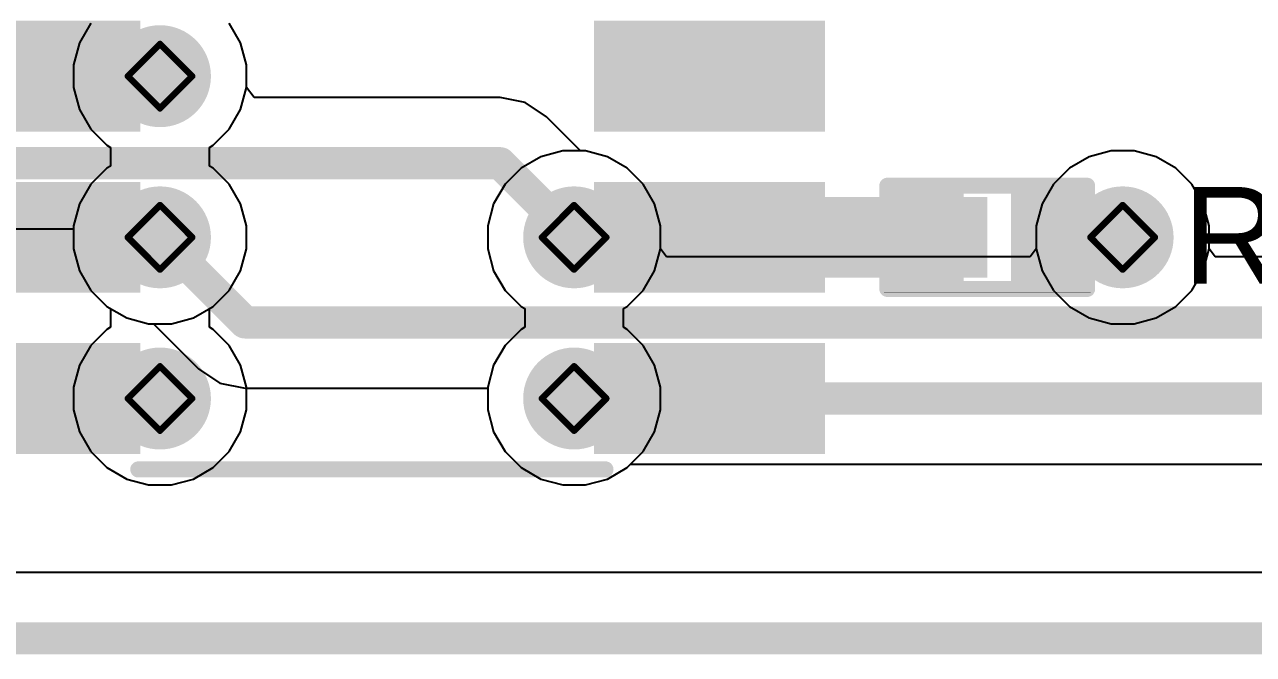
# Model space of a CAD drawing. Header units: inches. Extents: x -17.5 to 14.7, y -6.2 to 5.9.
# Drawn here: x 0.0664 to 0.4479, y 2.058 to 2.2534 of the extents above; entities that cross this region are included whole.
import ezdxf

# ---------------------------------------------------------------- set-up
doc = ezdxf.new("R2010")
doc.units = ezdxf.units.IN
doc.header["$MEASUREMENT"] = 0
for name, color, linetype in [('Bottom Layer', 5, 'Continuous'), ('Bottom Solder', 6, 'Continuous'), ('Drill Drawing', 1, 'Continuous'), ('Ground Layer', 76, 'Continuous'), ('Power Layer', 16, 'Continuous'), ('Top Layer', 1, 'Continuous'), ('Top Overlay', 2, 'Continuous'), ('Top Paste', 8, 'Continuous'), ('Top Solder', 216, 'Continuous'), ('Via Holes', 16, 'Continuous')]:
    doc.layers.add(name, color=color, linetype=linetype)
doc.styles.add('Arial', font='', dxfattribs={"height": 0.2})
doc.styles.get('Arial').set_extended_font_data('Arial')

# ---------------------------------------------------------------- blocks, each defined once
blk = doc.blocks.new('SOIC_14_69')
at = {"layer": 'Top Layer'}
for points in [[(-0.13819, 0.13681), (-0.13819, 0.16319), (-0.07441, 0.16319), (-0.07441, 0.13681)], [(0.07441, 0.13681), (0.07441, 0.16319), (0.13819, 0.16319), (0.13819, 0.13681)], [(-0.13819, 0.08681), (-0.13819, 0.11319), (-0.07441, 0.11319), (-0.07441, 0.08681)], [(0.07441, 0.08681), (0.07441, 0.11319), (0.13819, 0.11319), (0.13819, 0.08681)], [(-0.13819, 0.03681), (-0.13819, 0.06319), (-0.07441, 0.06319), (-0.07441, 0.03681)], [(0.07441, 0.03681), (0.07441, 0.06319), (0.13819, 0.06319), (0.13819, 0.03681)], [(-0.13819, -0.01319), (-0.13819, 0.01319), (-0.07441, 0.01319), (-0.07441, -0.01319)], [(0.07441, -0.01319), (0.07441, 0.01319), (0.13819, 0.01319), (0.13819, -0.01319)], [(-0.13819, -0.06319), (-0.13819, -0.03681), (-0.07441, -0.03681), (-0.07441, -0.06319)], [(0.07441, -0.06319), (0.07441, -0.03681), (0.13819, -0.03681), (0.13819, -0.06319)], [(-0.13819, -0.11319), (-0.13819, -0.08681), (-0.07441, -0.08681), (-0.07441, -0.11319)], [(0.07441, -0.11319), (0.07441, -0.08681), (0.13819, -0.08681), (0.13819, -0.11319)], [(-0.13819, -0.16319), (-0.13819, -0.13681), (-0.07441, -0.13681), (-0.07441, -0.16319)], [(0.07441, -0.16319), (0.07441, -0.13681), (0.13819, -0.13681), (0.13819, -0.16319)]]:
    blk.add_hatch(color=1, dxfattribs=at).paths.add_polyline_path(points)
at = {"layer": 'Top Overlay'}
blk.add_hatch(color=2, dxfattribs=at).paths.add_polyline_path([(-0.07037, 0.134), (-0.05637, 0.134), (-0.05637, 0.166), (-0.07037, 0.166)])
at = {"layer": 'Top Paste'}
for points in [[(-0.13819, 0.13681), (-0.13819, 0.16319), (-0.07441, 0.16319), (-0.07441, 0.13681)], [(0.07441, 0.13681), (0.07441, 0.16319), (0.13819, 0.16319), (0.13819, 0.13681)], [(-0.13819, 0.08681), (-0.13819, 0.11319), (-0.07441, 0.11319), (-0.07441, 0.08681)], [(0.07441, 0.08681), (0.07441, 0.11319), (0.13819, 0.11319), (0.13819, 0.08681)], [(-0.13819, 0.03681), (-0.13819, 0.06319), (-0.07441, 0.06319), (-0.07441, 0.03681)], [(0.07441, 0.03681), (0.07441, 0.06319), (0.13819, 0.06319), (0.13819, 0.03681)], [(-0.13819, -0.01319), (-0.13819, 0.01319), (-0.07441, 0.01319), (-0.07441, -0.01319)], [(0.07441, -0.01319), (0.07441, 0.01319), (0.13819, 0.01319), (0.13819, -0.01319)], [(-0.13819, -0.06319), (-0.13819, -0.03681), (-0.07441, -0.03681), (-0.07441, -0.06319)], [(0.07441, -0.06319), (0.07441, -0.03681), (0.13819, -0.03681), (0.13819, -0.06319)], [(-0.13819, -0.11319), (-0.13819, -0.08681), (-0.07441, -0.08681), (-0.07441, -0.11319)], [(0.07441, -0.11319), (0.07441, -0.08681), (0.13819, -0.08681), (0.13819, -0.11319)], [(-0.13819, -0.16319), (-0.13819, -0.13681), (-0.07441, -0.13681), (-0.07441, -0.16319)], [(0.07441, -0.16319), (0.07441, -0.13681), (0.13819, -0.13681), (0.13819, -0.16319)]]:
    blk.add_hatch(color=8, dxfattribs=at).paths.add_polyline_path(points)
at = {"layer": 'Top Solder'}
for points in [[(-0.14219, 0.13281), (-0.14219, 0.16719), (-0.07041, 0.16719), (-0.07041, 0.13281)], [(0.07041, 0.13281), (0.07041, 0.16719), (0.14219, 0.16719), (0.14219, 0.13281)], [(-0.14219, 0.08281), (-0.14219, 0.11719), (-0.07041, 0.11719), (-0.07041, 0.08281)], [(0.07041, 0.08281), (0.07041, 0.11719), (0.14219, 0.11719), (0.14219, 0.08281)], [(-0.14219, 0.03281), (-0.14219, 0.06719), (-0.07041, 0.06719), (-0.07041, 0.03281)], [(0.07041, 0.03281), (0.07041, 0.06719), (0.14219, 0.06719), (0.14219, 0.03281)], [(-0.14219, -0.01719), (-0.14219, 0.01719), (-0.07041, 0.01719), (-0.07041, -0.01719)], [(0.07041, -0.01719), (0.07041, 0.01719), (0.14219, 0.01719), (0.14219, -0.01719)], [(-0.14219, -0.06719), (-0.14219, -0.03281), (-0.07041, -0.03281), (-0.07041, -0.06719)], [(0.07041, -0.06719), (0.07041, -0.03281), (0.14219, -0.03281), (0.14219, -0.06719)], [(-0.14219, -0.11719), (-0.14219, -0.08281), (-0.07041, -0.08281), (-0.07041, -0.11719)], [(0.07041, -0.11719), (0.07041, -0.08281), (0.14219, -0.08281), (0.14219, -0.11719)], [(-0.14219, -0.16719), (-0.14219, -0.13281), (-0.07041, -0.13281), (-0.07041, -0.16719)], [(0.07041, -0.16719), (0.07041, -0.13281), (0.14219, -0.13281), (0.14219, -0.16719)]]:
    blk.add_hatch(color=216, dxfattribs=at).paths.add_polyline_path(points)
at = {"layer": 'Top Overlay'}
for points in [[(-0.071, 0.172, 0.005, 0.005, 0), (0.074, 0.172, 0.005, 0.005, 0)], [(-0.15137, 0.146, 0.005, 0.005, 0), (-0.15137, 0.156, 0.005, 0.005, 0)], [(-0.15137, 0.156, 0.005, 0.005, 0), (-0.14637, 0.151, 0.005, 0.005, 0)], [(-0.15137, 0.146, 0.005, 0.005, 0), (-0.14637, 0.151, 0.005, 0.005, 0)], [(-0.071, -0.172, 0.005, 0.005, 0), (0.074, -0.172, 0.005, 0.005, 0)]]:
    blk.add_lwpolyline(points, format="xyseb", dxfattribs=at)
for points in [[(-0.07225, 0.172, 0.0025, 0.0025, 1), (-0.06975, 0.172, 0.0025, 0.0025, 1)], [(0.07275, 0.172, 0.0025, 0.0025, 1), (0.07525, 0.172, 0.0025, 0.0025, 1)], [(-0.15262, 0.156, 0.0025, 0.0025, 1), (-0.15012, 0.156, 0.0025, 0.0025, 1)], [(-0.15262, 0.156, 0.0025, 0.0025, 1), (-0.15012, 0.156, 0.0025, 0.0025, 1)], [(-0.14762, 0.151, 0.0025, 0.0025, 1), (-0.14512, 0.151, 0.0025, 0.0025, 1)], [(-0.14762, 0.151, 0.0025, 0.0025, 1), (-0.14512, 0.151, 0.0025, 0.0025, 1)], [(-0.15262, 0.146, 0.0025, 0.0025, 1), (-0.15012, 0.146, 0.0025, 0.0025, 1)], [(-0.15262, 0.146, 0.0025, 0.0025, 1), (-0.15012, 0.146, 0.0025, 0.0025, 1)], [(-0.07225, -0.172, 0.0025, 0.0025, 1), (-0.06975, -0.172, 0.0025, 0.0025, 1)], [(0.07275, -0.172, 0.0025, 0.0025, 1), (0.07525, -0.172, 0.0025, 0.0025, 1)]]:
    blk.add_lwpolyline(points, format="xyseb", close=True, dxfattribs=at)
blk = doc.blocks.new('R___0402_91')
at = {"layer": 'Top Layer'}
for points in [[(-0.0275, -0.0125), (-0.0275, 0.0125), (-0.0095, 0.0125), (-0.0095, -0.0125)], [(0.0095, -0.0125), (0.0095, 0.0125), (0.0275, 0.0125), (0.0275, -0.0125)]]:
    blk.add_hatch(color=1, dxfattribs=at).paths.add_polyline_path(points)
at = {"layer": 'Top Paste'}
for points in [[(-0.0275, -0.0125), (-0.0275, 0.0125), (-0.0095, 0.0125), (-0.0095, -0.0125)], [(0.0095, -0.0125), (0.0095, 0.0125), (0.0275, 0.0125), (0.0275, -0.0125)]]:
    blk.add_hatch(color=8, dxfattribs=at).paths.add_polyline_path(points)
at = {"layer": 'Top Solder'}
for points in [[(-0.02967, -0.01467), (-0.02967, 0.01467), (-0.00733, 0.01467), (-0.00733, -0.01467)], [(0.00733, -0.01467), (0.00733, 0.01467), (0.02967, 0.01467), (0.02967, -0.01467)]]:
    blk.add_hatch(color=216, dxfattribs=at).paths.add_polyline_path(points)
at = {"layer": 'Top Overlay'}
for points in [[(-0.031, 0.016, 0.005, 0.005, 0), (0.031, 0.016, 0.005, 0.005, 0)], [(-0.031, -0.016, 0.005, 0.005, 0), (-0.031, 0.016, 0.005, 0.005, 0)], [(0.031, -0.016, 0.005, 0.005, 0), (0.031, 0.016, 0.005, 0.005, 0)], [(-0.031, -0.016, 0.005, 0.005, 0), (0.031, -0.016, 0.005, 0.005, 0)], [(-0.032, -0.017, 0.000127, 0.000127, 0), (0.032, -0.017, 0.000127, 0.000127, 0)]]:
    blk.add_lwpolyline(points, format="xyseb", dxfattribs=at)
for points in [[(-0.03225, 0.016, 0.0025, 0.0025, 1), (-0.02975, 0.016, 0.0025, 0.0025, 1)], [(-0.03225, 0.016, 0.0025, 0.0025, 1), (-0.02975, 0.016, 0.0025, 0.0025, 1)], [(0.02975, 0.016, 0.0025, 0.0025, 1), (0.03225, 0.016, 0.0025, 0.0025, 1)], [(0.02975, 0.016, 0.0025, 0.0025, 1), (0.03225, 0.016, 0.0025, 0.0025, 1)], [(-0.03225, -0.016, 0.0025, 0.0025, 1), (-0.02975, -0.016, 0.0025, 0.0025, 1)], [(-0.03225, -0.016, 0.0025, 0.0025, 1), (-0.02975, -0.016, 0.0025, 0.0025, 1)], [(0.02975, -0.016, 0.0025, 0.0025, 1), (0.03225, -0.016, 0.0025, 0.0025, 1)], [(0.02975, -0.016, 0.0025, 0.0025, 1), (0.03225, -0.016, 0.0025, 0.0025, 1)], [(-0.03203, -0.017, 0.0000635, 0.0000635, 1), (-0.03197, -0.017, 0.0000635, 0.0000635, 1)], [(0.03197, -0.017, 0.0000635, 0.0000635, 1), (0.03203, -0.017, 0.0000635, 0.0000635, 1)]]:
    blk.add_lwpolyline(points, format="xyseb", close=True, dxfattribs=at)

msp = doc.modelspace()

# ---------------------------------------------------------------- hatches: boundary and pattern name
at = {"layer": 'Bottom Layer'}
h = msp.add_hatch(color=5, dxfattribs=at)
edge = h.paths.add_edge_path()
edge.add_arc((0.10847, 2.23739), 0.01181, 0, 360)
h = msp.add_hatch(color=5, dxfattribs=at)
edge = h.paths.add_edge_path()
edge.add_arc((0.10847, 2.18739), 0.01181, 0, 360)
h = msp.add_hatch(color=5, dxfattribs=at)
edge = h.paths.add_edge_path()
edge.add_arc((0.237, 2.18739), 0.01181, 0, 360)
h = msp.add_hatch(color=5, dxfattribs=at)
edge = h.paths.add_edge_path()
edge.add_arc((0.40727, 2.18739), 0.01181, 0, 360)
h = msp.add_hatch(color=5, dxfattribs=at)
edge = h.paths.add_edge_path()
edge.add_arc((0.10847, 2.13739), 0.01181, 0, 360)
h = msp.add_hatch(color=5, dxfattribs=at)
edge = h.paths.add_edge_path()
edge.add_arc((0.237, 2.13739), 0.01181, 0, 360)
at = {"layer": 'Bottom Solder'}
h = msp.add_hatch(color=6, dxfattribs=at)
edge = h.paths.add_edge_path()
edge.add_arc((0.10847, 2.23739), 0.01581, 0, 360)
h = msp.add_hatch(color=6, dxfattribs=at)
edge = h.paths.add_edge_path()
edge.add_arc((0.10847, 2.18739), 0.01581, 0, 360)
h = msp.add_hatch(color=6, dxfattribs=at)
edge = h.paths.add_edge_path()
edge.add_arc((0.237, 2.18739), 0.01581, 0, 360)
h = msp.add_hatch(color=6, dxfattribs=at)
edge = h.paths.add_edge_path()
edge.add_arc((0.40727, 2.18739), 0.01581, 0, 360)
h = msp.add_hatch(color=6, dxfattribs=at)
edge = h.paths.add_edge_path()
edge.add_arc((0.10847, 2.13739), 0.01581, 0, 360)
h = msp.add_hatch(color=6, dxfattribs=at)
edge = h.paths.add_edge_path()
edge.add_arc((0.237, 2.13739), 0.01581, 0, 360)
at = {"layer": 'Ground Layer'}
h = msp.add_hatch(color=76, dxfattribs=at)
edge = h.paths.add_edge_path()
edge.add_arc((0.10847, 2.23739), 0.01181, 0, 360)
h = msp.add_hatch(color=76, dxfattribs=at)
edge = h.paths.add_edge_path()
edge.add_arc((0.10847, 2.18739), 0.01181, 0, 360)
h = msp.add_hatch(color=76, dxfattribs=at)
edge = h.paths.add_edge_path()
edge.add_arc((0.237, 2.18739), 0.01181, 0, 360)
h = msp.add_hatch(color=76, dxfattribs=at)
edge = h.paths.add_edge_path()
edge.add_arc((0.40727, 2.18739), 0.01181, 0, 360)
h = msp.add_hatch(color=76, dxfattribs=at)
edge = h.paths.add_edge_path()
edge.add_arc((0.10847, 2.13739), 0.01181, 0, 360)
h = msp.add_hatch(color=76, dxfattribs=at)
edge = h.paths.add_edge_path()
edge.add_arc((0.237, 2.13739), 0.01181, 0, 360)
at = {"layer": 'Power Layer'}
h = msp.add_hatch(color=16, dxfattribs=at)
edge = h.paths.add_edge_path()
edge.add_arc((0.10847, 2.23739), 0.01181, 0, 360)
h = msp.add_hatch(color=16, dxfattribs=at)
edge = h.paths.add_edge_path()
edge.add_arc((0.10847, 2.18739), 0.01181, 0, 360)
h = msp.add_hatch(color=16, dxfattribs=at)
edge = h.paths.add_edge_path()
edge.add_arc((0.237, 2.18739), 0.01181, 0, 360)
h = msp.add_hatch(color=16, dxfattribs=at)
edge = h.paths.add_edge_path()
edge.add_arc((0.40727, 2.18739), 0.01181, 0, 360)
h = msp.add_hatch(color=16, dxfattribs=at)
edge = h.paths.add_edge_path()
edge.add_arc((0.10847, 2.13739), 0.01181, 0, 360)
h = msp.add_hatch(color=16, dxfattribs=at)
edge = h.paths.add_edge_path()
edge.add_arc((0.237, 2.13739), 0.01181, 0, 360)
at = {"layer": 'Top Layer'}
for points in [[(0.06643, 2.24919), (0.06643, 2.22559), (0.10847, 2.22559), (0.10847, 2.24919)], [(0.06643, 2.19919), (0.06643, 2.17559), (0.10847, 2.17559), (0.10847, 2.19919)], [(0.27903, 2.17559), (0.27903, 2.1992), (0.237, 2.1992), (0.237, 2.17559)], [(0.27003, 2.17489), (0.36523, 2.17489), (0.36523, 2.19989), (0.27003, 2.19989)], [(0.27903, 2.19919), (0.27903, 2.17559), (0.32107, 2.17559), (0.32107, 2.19919)], [(0.38373, 2.19919), (0.38373, 2.17559), (0.40727, 2.17559), (0.40727, 2.19919)], [(0.06643, 2.14919), (0.06643, 2.12559), (0.10847, 2.12559), (0.10847, 2.14919)], [(0.27903, 2.12559), (0.27903, 2.1492), (0.237, 2.1492), (0.237, 2.12559)]]:
    msp.add_hatch(color=1, dxfattribs=at).paths.add_polyline_path(points)
h = msp.add_hatch(color=1, dxfattribs=at)
edge = h.paths.add_edge_path()
edge.add_arc((0.10847, 2.23739), 0.01181, 0, 360)
h = msp.add_hatch(color=1, dxfattribs=at)
edge = h.paths.add_edge_path()
edge.add_arc((0.10847, 2.18739), 0.01181, 0, 360)
h = msp.add_hatch(color=1, dxfattribs=at)
edge = h.paths.add_edge_path()
edge.add_arc((0.237, 2.18739), 0.01181, 0, 360)
h = msp.add_hatch(color=1, dxfattribs=at)
edge = h.paths.add_edge_path()
edge.add_arc((0.40727, 2.18739), 0.01181, 0, 360)
h = msp.add_hatch(color=1, dxfattribs=at)
edge = h.paths.add_edge_path()
edge.add_arc((0.10847, 2.13739), 0.01181, 0, 360)
h = msp.add_hatch(color=1, dxfattribs=at)
edge = h.paths.add_edge_path()
edge.add_arc((0.237, 2.13739), 0.01181, 0, 360)
at = {"layer": 'Top Solder'}
h = msp.add_hatch(color=216, dxfattribs=at)
edge = h.paths.add_edge_path()
edge.add_arc((0.10847, 2.23739), 0.01581, 0, 360)
h = msp.add_hatch(color=216, dxfattribs=at)
edge = h.paths.add_edge_path()
edge.add_arc((0.10847, 2.18739), 0.01581, 0, 360)
h = msp.add_hatch(color=216, dxfattribs=at)
edge = h.paths.add_edge_path()
edge.add_arc((0.237, 2.18739), 0.01581, 0, 360)
h = msp.add_hatch(color=216, dxfattribs=at)
edge = h.paths.add_edge_path()
edge.add_arc((0.40727, 2.18739), 0.01581, 0, 360)
h = msp.add_hatch(color=216, dxfattribs=at)
edge = h.paths.add_edge_path()
edge.add_arc((0.10847, 2.13739), 0.01581, 0, 360)
h = msp.add_hatch(color=216, dxfattribs=at)
edge = h.paths.add_edge_path()
edge.add_arc((0.237, 2.13739), 0.01581, 0, 360)
at = {"layer": 'Via Holes'}
h = msp.add_hatch(color=7, dxfattribs=at)
edge = h.paths.add_edge_path()
edge.add_arc((0.10847, 2.23739), 0.00591, 0, 360)
h = msp.add_hatch(color=7, dxfattribs=at)
edge = h.paths.add_edge_path()
edge.add_arc((0.10847, 2.18739), 0.00591, 0, 360)
h = msp.add_hatch(color=7, dxfattribs=at)
edge = h.paths.add_edge_path()
edge.add_arc((0.237, 2.18739), 0.00591, 0, 360)
h = msp.add_hatch(color=7, dxfattribs=at)
edge = h.paths.add_edge_path()
edge.add_arc((0.40727, 2.18739), 0.00591, 0, 360)
h = msp.add_hatch(color=7, dxfattribs=at)
edge = h.paths.add_edge_path()
edge.add_arc((0.10847, 2.13739), 0.00591, 0, 360)
h = msp.add_hatch(color=7, dxfattribs=at)
edge = h.paths.add_edge_path()
edge.add_arc((0.237, 2.13739), 0.00591, 0, 360)

# ---------------------------------------------------------------- linework, layer by layer
at = {"layer": 'Bottom Layer'}
for p, q in [((0.13345, 2.24774), (0.12992, 2.25386)), ((0.13528, 2.24092), (0.13345, 2.24774)), ((0.13528, 2.23386), (0.13528, 2.24092)), ((0.13765, 2.23077), (0.13528, 2.23386)), ((0.21402, 2.23077), (0.13765, 2.23077)), ((0.22182, 2.22922), (0.21402, 2.23077)), ((0.22844, 2.22479), (0.22182, 2.22922)), ((0.23903, 2.2142), (0.22844, 2.22479)), ((0.24053, 2.2142), (0.23903, 2.2142)), ((0.24735, 2.21238), (0.24053, 2.2142)), ((0.25346, 2.20885), (0.24735, 2.21238)), ((0.39692, 2.21238), (0.3908, 2.20885)), ((0.40374, 2.2142), (0.39692, 2.21238)), ((0.4108, 2.2142), (0.40374, 2.2142)), ((0.41762, 2.21238), (0.4108, 2.2142)), ((0.42373, 2.20885), (0.41762, 2.21238)), ((0.25845, 2.20386), (0.25346, 2.20885)), ((0.3908, 2.20885), (0.38581, 2.20386)), ((0.42872, 2.20386), (0.42373, 2.20885)), ((0.26198, 2.19774), (0.25845, 2.20386)), ((0.38581, 2.20386), (0.38228, 2.19774)), ((0.43225, 2.19774), (0.42872, 2.20386)), ((0.26381, 2.19092), (0.26198, 2.19774)), ((0.38228, 2.19774), (0.38046, 2.19092)), ((0.43408, 2.19092), (0.43225, 2.19774)), ((0.02448, 2.18998), (0.08166, 2.18998)), ((0.08166, 2.18998), (0.08166, 2.18386)), ((0.26381, 2.18386), (0.26381, 2.19092)), ((0.38046, 2.19092), (0.38046, 2.18386)), ((0.43408, 2.18386), (0.43408, 2.19092)), ((0.08166, 2.18386), (0.08348, 2.17704)), ((0.26571, 2.18139), (0.26381, 2.18386)), ((0.38046, 2.18386), (0.37856, 2.18139)), ((0.43597, 2.18139), (0.43408, 2.18386)), ((0.37856, 2.18139), (0.26571, 2.18139)), ((0.63728, 2.18139), (0.43597, 2.18139)), ((0.08348, 2.17704), (0.08701, 2.17093)), ((0.08701, 2.17093), (0.09201, 2.16594)), ((0.09201, 2.16594), (0.09812, 2.16241)), ((0.09812, 2.16241), (0.10494, 2.16058)), ((0.10494, 2.16058), (0.10644, 2.16058)), ((0.10644, 2.16058), (0.12044, 2.14658)), ((0.12044, 2.14658), (0.12706, 2.14216)), ((0.12706, 2.14216), (0.13486, 2.14061)), ((0.13486, 2.14061), (0.21019, 2.14061)), ((0.21019, 2.14061), (0.21019, 2.13386)), ((0.21019, 2.13386), (0.21202, 2.12704)), ((0.21202, 2.12704), (0.21555, 2.12093)), ((0.21555, 2.12093), (0.22054, 2.11594)), ((0.25346, 2.11594), (0.25452, 2.117)), ((0.25452, 2.117), (0.6504, 2.117)), ((0.22054, 2.11594), (0.22665, 2.11241)), ((0.24735, 2.11241), (0.25346, 2.11594)), ((0.22665, 2.11241), (0.23347, 2.11058)), ((0.23347, 2.11058), (0.24053, 2.11058)), ((0.24053, 2.11058), (0.24735, 2.11241)), ((0.88896, 2.08339), (0.04666, 2.08339))]:
    msp.add_line(p, q, dxfattribs=at)
for points in [[(0.04182, 2.23739, 0.01, 0.01, 0), (0.10847, 2.23739, 0.01, 0.01, 0)], [(0.02448, 2.21038, 0.01, 0.01, 0), (0.21402, 2.21038, 0.01, 0.01, 0)], [(0.21402, 2.21038, 0.01, 0.01, 0), (0.237, 2.18739, 0.01, 0.01, 0)], [(0.10847, 2.18739, 0.01, 0.01, 0), (0.13486, 2.161, 0.01, 0.01, 0)], [(0.13486, 2.161, 0.01, 0.01, 0), (0.64572, 2.161, 0.01, 0.01, 0)], [(0.237, 2.13739, 0.01, 0.01, 0), (0.6504, 2.13739, 0.01, 0.01, 0)], [(0.03822, 2.063, 0.01, 0.01, 0), (0.89741, 2.063, 0.01, 0.01, 0)]]:
    msp.add_lwpolyline(points, format="xyseb", dxfattribs=at)
for points in [[(0.10597, 2.23739, 0.005, 0.005, 1), (0.11097, 2.23739, 0.005, 0.005, 1)], [(0.21152, 2.21038, 0.005, 0.005, 1), (0.21652, 2.21038, 0.005, 0.005, 1)], [(0.21152, 2.21038, 0.005, 0.005, 1), (0.21652, 2.21038, 0.005, 0.005, 1)], [(0.10597, 2.18739, 0.005, 0.005, 1), (0.11097, 2.18739, 0.005, 0.005, 1)], [(0.2345, 2.18739, 0.005, 0.005, 1), (0.2395, 2.18739, 0.005, 0.005, 1)], [(0.13236, 2.161, 0.005, 0.005, 1), (0.13736, 2.161, 0.005, 0.005, 1)], [(0.13236, 2.161, 0.005, 0.005, 1), (0.13736, 2.161, 0.005, 0.005, 1)], [(0.2345, 2.13739, 0.005, 0.005, 1), (0.2395, 2.13739, 0.005, 0.005, 1)]]:
    msp.add_lwpolyline(points, format="xyseb", close=True, dxfattribs=at)
at = {"layer": 'Drill Drawing'}
for points in [[(0.09847, 2.23739, 0.002, 0.002, 0), (0.10847, 2.24739, 0.002, 0.002, 0)], [(0.10847, 2.24739, 0.002, 0.002, 0), (0.11847, 2.23739, 0.002, 0.002, 0)], [(0.09847, 2.23739, 0.002, 0.002, 0), (0.10847, 2.22739, 0.002, 0.002, 0)], [(0.10847, 2.22739, 0.002, 0.002, 0), (0.11847, 2.23739, 0.002, 0.002, 0)], [(0.09847, 2.18739, 0.002, 0.002, 0), (0.10847, 2.19739, 0.002, 0.002, 0)], [(0.10847, 2.19739, 0.002, 0.002, 0), (0.11847, 2.18739, 0.002, 0.002, 0)], [(0.227, 2.18739, 0.002, 0.002, 0), (0.237, 2.19739, 0.002, 0.002, 0)], [(0.237, 2.19739, 0.002, 0.002, 0), (0.247, 2.18739, 0.002, 0.002, 0)], [(0.39727, 2.18739, 0.002, 0.002, 0), (0.40727, 2.19739, 0.002, 0.002, 0)], [(0.40727, 2.19739, 0.002, 0.002, 0), (0.41727, 2.18739, 0.002, 0.002, 0)], [(0.09847, 2.18739, 0.002, 0.002, 0), (0.10847, 2.17739, 0.002, 0.002, 0)], [(0.10847, 2.17739, 0.002, 0.002, 0), (0.11847, 2.18739, 0.002, 0.002, 0)], [(0.227, 2.18739, 0.002, 0.002, 0), (0.237, 2.17739, 0.002, 0.002, 0)], [(0.237, 2.17739, 0.002, 0.002, 0), (0.247, 2.18739, 0.002, 0.002, 0)], [(0.39727, 2.18739, 0.002, 0.002, 0), (0.40727, 2.17739, 0.002, 0.002, 0)], [(0.40727, 2.17739, 0.002, 0.002, 0), (0.41727, 2.18739, 0.002, 0.002, 0)], [(0.09847, 2.13739, 0.002, 0.002, 0), (0.10847, 2.14739, 0.002, 0.002, 0)], [(0.10847, 2.14739, 0.002, 0.002, 0), (0.11847, 2.13739, 0.002, 0.002, 0)], [(0.227, 2.13739, 0.002, 0.002, 0), (0.237, 2.14739, 0.002, 0.002, 0)], [(0.237, 2.14739, 0.002, 0.002, 0), (0.247, 2.13739, 0.002, 0.002, 0)], [(0.09847, 2.13739, 0.002, 0.002, 0), (0.10847, 2.12739, 0.002, 0.002, 0)], [(0.10847, 2.12739, 0.002, 0.002, 0), (0.11847, 2.13739, 0.002, 0.002, 0)], [(0.227, 2.13739, 0.002, 0.002, 0), (0.237, 2.12739, 0.002, 0.002, 0)], [(0.237, 2.12739, 0.002, 0.002, 0), (0.247, 2.13739, 0.002, 0.002, 0)]]:
    msp.add_lwpolyline(points, format="xyseb", dxfattribs=at)
for points in [[(0.10797, 2.24739, 0.001, 0.001, 1), (0.10897, 2.24739, 0.001, 0.001, 1)], [(0.10797, 2.24739, 0.001, 0.001, 1), (0.10897, 2.24739, 0.001, 0.001, 1)], [(0.09797, 2.23739, 0.001, 0.001, 1), (0.09897, 2.23739, 0.001, 0.001, 1)], [(0.09797, 2.23739, 0.001, 0.001, 1), (0.09897, 2.23739, 0.001, 0.001, 1)], [(0.11797, 2.23739, 0.001, 0.001, 1), (0.11897, 2.23739, 0.001, 0.001, 1)], [(0.11797, 2.23739, 0.001, 0.001, 1), (0.11897, 2.23739, 0.001, 0.001, 1)], [(0.10797, 2.22739, 0.001, 0.001, 1), (0.10897, 2.22739, 0.001, 0.001, 1)], [(0.10797, 2.22739, 0.001, 0.001, 1), (0.10897, 2.22739, 0.001, 0.001, 1)], [(0.10797, 2.19739, 0.001, 0.001, 1), (0.10897, 2.19739, 0.001, 0.001, 1)], [(0.10797, 2.19739, 0.001, 0.001, 1), (0.10897, 2.19739, 0.001, 0.001, 1)], [(0.2365, 2.19739, 0.001, 0.001, 1), (0.2375, 2.19739, 0.001, 0.001, 1)], [(0.2365, 2.19739, 0.001, 0.001, 1), (0.2375, 2.19739, 0.001, 0.001, 1)], [(0.40677, 2.19739, 0.001, 0.001, 1), (0.40777, 2.19739, 0.001, 0.001, 1)], [(0.40677, 2.19739, 0.001, 0.001, 1), (0.40777, 2.19739, 0.001, 0.001, 1)], [(0.09797, 2.18739, 0.001, 0.001, 1), (0.09897, 2.18739, 0.001, 0.001, 1)], [(0.09797, 2.18739, 0.001, 0.001, 1), (0.09897, 2.18739, 0.001, 0.001, 1)], [(0.11797, 2.18739, 0.001, 0.001, 1), (0.11897, 2.18739, 0.001, 0.001, 1)], [(0.11797, 2.18739, 0.001, 0.001, 1), (0.11897, 2.18739, 0.001, 0.001, 1)], [(0.2265, 2.18739, 0.001, 0.001, 1), (0.2275, 2.18739, 0.001, 0.001, 1)], [(0.2265, 2.18739, 0.001, 0.001, 1), (0.2275, 2.18739, 0.001, 0.001, 1)], [(0.2465, 2.18739, 0.001, 0.001, 1), (0.2475, 2.18739, 0.001, 0.001, 1)], [(0.2465, 2.18739, 0.001, 0.001, 1), (0.2475, 2.18739, 0.001, 0.001, 1)], [(0.39677, 2.18739, 0.001, 0.001, 1), (0.39777, 2.18739, 0.001, 0.001, 1)], [(0.39677, 2.18739, 0.001, 0.001, 1), (0.39777, 2.18739, 0.001, 0.001, 1)], [(0.41677, 2.18739, 0.001, 0.001, 1), (0.41777, 2.18739, 0.001, 0.001, 1)], [(0.41677, 2.18739, 0.001, 0.001, 1), (0.41777, 2.18739, 0.001, 0.001, 1)], [(0.10797, 2.17739, 0.001, 0.001, 1), (0.10897, 2.17739, 0.001, 0.001, 1)], [(0.10797, 2.17739, 0.001, 0.001, 1), (0.10897, 2.17739, 0.001, 0.001, 1)], [(0.2365, 2.17739, 0.001, 0.001, 1), (0.2375, 2.17739, 0.001, 0.001, 1)], [(0.2365, 2.17739, 0.001, 0.001, 1), (0.2375, 2.17739, 0.001, 0.001, 1)], [(0.40677, 2.17739, 0.001, 0.001, 1), (0.40777, 2.17739, 0.001, 0.001, 1)], [(0.40677, 2.17739, 0.001, 0.001, 1), (0.40777, 2.17739, 0.001, 0.001, 1)], [(0.10797, 2.14739, 0.001, 0.001, 1), (0.10897, 2.14739, 0.001, 0.001, 1)], [(0.10797, 2.14739, 0.001, 0.001, 1), (0.10897, 2.14739, 0.001, 0.001, 1)], [(0.2365, 2.14739, 0.001, 0.001, 1), (0.2375, 2.14739, 0.001, 0.001, 1)], [(0.2365, 2.14739, 0.001, 0.001, 1), (0.2375, 2.14739, 0.001, 0.001, 1)], [(0.09797, 2.13739, 0.001, 0.001, 1), (0.09897, 2.13739, 0.001, 0.001, 1)], [(0.09797, 2.13739, 0.001, 0.001, 1), (0.09897, 2.13739, 0.001, 0.001, 1)], [(0.11797, 2.13739, 0.001, 0.001, 1), (0.11897, 2.13739, 0.001, 0.001, 1)], [(0.11797, 2.13739, 0.001, 0.001, 1), (0.11897, 2.13739, 0.001, 0.001, 1)], [(0.2265, 2.13739, 0.001, 0.001, 1), (0.2275, 2.13739, 0.001, 0.001, 1)], [(0.2265, 2.13739, 0.001, 0.001, 1), (0.2275, 2.13739, 0.001, 0.001, 1)], [(0.2465, 2.13739, 0.001, 0.001, 1), (0.2475, 2.13739, 0.001, 0.001, 1)], [(0.2465, 2.13739, 0.001, 0.001, 1), (0.2475, 2.13739, 0.001, 0.001, 1)], [(0.10797, 2.12739, 0.001, 0.001, 1), (0.10897, 2.12739, 0.001, 0.001, 1)], [(0.10797, 2.12739, 0.001, 0.001, 1), (0.10897, 2.12739, 0.001, 0.001, 1)], [(0.2365, 2.12739, 0.001, 0.001, 1), (0.2375, 2.12739, 0.001, 0.001, 1)], [(0.2365, 2.12739, 0.001, 0.001, 1), (0.2375, 2.12739, 0.001, 0.001, 1)]]:
    msp.add_lwpolyline(points, format="xyseb", close=True, dxfattribs=at)
at = {"layer": 'Ground Layer'}
for p, q in [((0.08701, 2.25386), (0.08348, 2.24774)), ((0.13345, 2.24774), (0.12992, 2.25386)), ((0.08348, 2.24774), (0.08166, 2.24092)), ((0.13528, 2.24092), (0.13345, 2.24774)), ((0.08166, 2.24092), (0.08166, 2.23386)), ((0.13528, 2.23386), (0.13528, 2.24092)), ((0.08166, 2.23386), (0.08348, 2.22704)), ((0.13345, 2.22704), (0.13528, 2.23386)), ((0.08348, 2.22704), (0.08701, 2.22093)), ((0.12992, 2.22093), (0.13345, 2.22704)), ((0.08701, 2.22093), (0.09201, 2.21594)), ((0.12493, 2.21594), (0.12992, 2.22093)), ((0.09201, 2.21594), (0.09315, 2.21528)), ((0.09315, 2.21528), (0.09315, 2.20951)), ((0.12379, 2.21528), (0.12493, 2.21594)), ((0.12379, 2.20951), (0.12379, 2.21528)), ((0.22665, 2.21238), (0.22054, 2.20885)), ((0.23347, 2.2142), (0.22665, 2.21238)), ((0.24053, 2.2142), (0.23347, 2.2142)), ((0.24735, 2.21238), (0.24053, 2.2142)), ((0.25346, 2.20885), (0.24735, 2.21238)), ((0.39692, 2.21238), (0.3908, 2.20885)), ((0.40374, 2.2142), (0.39692, 2.21238)), ((0.4108, 2.2142), (0.40374, 2.2142)), ((0.41762, 2.21238), (0.4108, 2.2142)), ((0.42373, 2.20885), (0.41762, 2.21238)), ((0.09201, 2.20885), (0.08701, 2.20386)), ((0.09315, 2.20951), (0.09201, 2.20885)), ((0.12493, 2.20885), (0.12379, 2.20951)), ((0.12992, 2.20386), (0.12493, 2.20885)), ((0.22054, 2.20885), (0.21555, 2.20386)), ((0.25845, 2.20386), (0.25346, 2.20885)), ((0.3908, 2.20885), (0.38581, 2.20386)), ((0.42872, 2.20386), (0.42373, 2.20885)), ((0.08701, 2.20386), (0.08348, 2.19774)), ((0.13345, 2.19774), (0.12992, 2.20386)), ((0.21555, 2.20386), (0.21202, 2.19774)), ((0.26198, 2.19774), (0.25845, 2.20386)), ((0.38581, 2.20386), (0.38228, 2.19774)), ((0.43225, 2.19774), (0.42872, 2.20386)), ((0.08348, 2.19774), (0.08166, 2.19092)), ((0.13528, 2.19092), (0.13345, 2.19774)), ((0.21202, 2.19774), (0.21019, 2.19092)), ((0.26381, 2.19092), (0.26198, 2.19774)), ((0.38228, 2.19774), (0.38046, 2.19092)), ((0.43408, 2.19092), (0.43225, 2.19774)), ((0.08166, 2.19092), (0.08166, 2.18386)), ((0.13528, 2.18386), (0.13528, 2.19092)), ((0.21019, 2.19092), (0.21019, 2.18386)), ((0.26381, 2.18386), (0.26381, 2.19092)), ((0.38046, 2.19092), (0.38046, 2.18386)), ((0.43408, 2.18386), (0.43408, 2.19092)), ((0.08166, 2.18386), (0.08348, 2.17704)), ((0.13345, 2.17704), (0.13528, 2.18386)), ((0.21019, 2.18386), (0.21202, 2.17704)), ((0.26198, 2.17704), (0.26381, 2.18386)), ((0.38046, 2.18386), (0.38228, 2.17704)), ((0.43225, 2.17704), (0.43408, 2.18386)), ((0.08348, 2.17704), (0.08701, 2.17093)), ((0.12992, 2.17093), (0.13345, 2.17704)), ((0.21202, 2.17704), (0.21555, 2.17093)), ((0.25845, 2.17093), (0.26198, 2.17704)), ((0.38228, 2.17704), (0.38581, 2.17093)), ((0.42872, 2.17093), (0.43225, 2.17704)), ((0.08701, 2.17093), (0.09201, 2.16594)), ((0.12493, 2.16594), (0.12992, 2.17093)), ((0.21555, 2.17093), (0.22054, 2.16594)), ((0.25346, 2.16594), (0.25845, 2.17093)), ((0.38581, 2.17093), (0.3908, 2.16594)), ((0.42373, 2.16594), (0.42872, 2.17093)), ((0.09201, 2.16594), (0.09812, 2.16241)), ((0.11882, 2.16241), (0.12493, 2.16594)), ((0.22054, 2.16594), (0.22168, 2.16528)), ((0.22168, 2.16528), (0.22168, 2.15951)), ((0.25232, 2.16528), (0.25346, 2.16594)), ((0.25232, 2.15951), (0.25232, 2.16528)), ((0.3908, 2.16594), (0.39692, 2.16241)), ((0.41762, 2.16241), (0.42373, 2.16594)), ((0.09812, 2.16241), (0.10494, 2.16058)), ((0.10494, 2.16058), (0.112, 2.16058)), ((0.112, 2.16058), (0.11882, 2.16241)), ((0.22168, 2.15951), (0.22054, 2.15885)), ((0.25346, 2.15885), (0.25232, 2.15951)), ((0.39692, 2.16241), (0.40374, 2.16058)), ((0.40374, 2.16058), (0.4108, 2.16058)), ((0.4108, 2.16058), (0.41762, 2.16241)), ((0.22054, 2.15885), (0.21555, 2.15386)), ((0.25845, 2.15386), (0.25346, 2.15885)), ((0.21555, 2.15386), (0.21202, 2.14774)), ((0.26198, 2.14774), (0.25845, 2.15386)), ((0.21202, 2.14774), (0.21019, 2.14092)), ((0.26381, 2.14092), (0.26198, 2.14774)), ((0.21019, 2.14092), (0.21019, 2.13386)), ((0.26381, 2.13386), (0.26381, 2.14092)), ((0.21019, 2.13386), (0.21202, 2.12704)), ((0.26198, 2.12704), (0.26381, 2.13386)), ((0.21202, 2.12704), (0.21555, 2.12093)), ((0.25845, 2.12093), (0.26198, 2.12704)), ((0.21555, 2.12093), (0.22054, 2.11594)), ((0.25346, 2.11594), (0.25845, 2.12093)), ((0.22054, 2.11594), (0.22665, 2.11241)), ((0.24735, 2.11241), (0.25346, 2.11594)), ((0.22665, 2.11241), (0.23347, 2.11058)), ((0.23347, 2.11058), (0.24053, 2.11058)), ((0.24053, 2.11058), (0.24735, 2.11241))]:
    msp.add_line(p, q, dxfattribs=at)
at = {"layer": 'Power Layer'}
for p, q in [((0.08701, 2.25386), (0.08348, 2.24774)), ((0.13345, 2.24774), (0.12992, 2.25386)), ((0.08348, 2.24774), (0.08166, 2.24092)), ((0.13528, 2.24092), (0.13345, 2.24774)), ((0.08166, 2.24092), (0.08166, 2.23386)), ((0.13528, 2.23386), (0.13528, 2.24092)), ((0.08166, 2.23386), (0.08348, 2.22704)), ((0.13345, 2.22704), (0.13528, 2.23386)), ((0.08348, 2.22704), (0.08701, 2.22093)), ((0.12992, 2.22093), (0.13345, 2.22704)), ((0.08701, 2.22093), (0.09201, 2.21594)), ((0.12493, 2.21594), (0.12992, 2.22093)), ((0.09201, 2.21594), (0.09315, 2.21528)), ((0.09315, 2.21528), (0.09315, 2.20951)), ((0.12379, 2.21528), (0.12493, 2.21594)), ((0.12379, 2.20951), (0.12379, 2.21528)), ((0.22665, 2.21238), (0.22054, 2.20885)), ((0.23347, 2.2142), (0.22665, 2.21238)), ((0.24053, 2.2142), (0.23347, 2.2142)), ((0.24735, 2.21238), (0.24053, 2.2142)), ((0.25346, 2.20885), (0.24735, 2.21238)), ((0.09201, 2.20885), (0.08701, 2.20386)), ((0.09315, 2.20951), (0.09201, 2.20885)), ((0.12493, 2.20885), (0.12379, 2.20951)), ((0.12992, 2.20386), (0.12493, 2.20885)), ((0.22054, 2.20885), (0.21555, 2.20386)), ((0.25845, 2.20386), (0.25346, 2.20885)), ((0.08701, 2.20386), (0.08348, 2.19774)), ((0.13345, 2.19774), (0.12992, 2.20386)), ((0.21555, 2.20386), (0.21202, 2.19774)), ((0.26198, 2.19774), (0.25845, 2.20386)), ((0.08348, 2.19774), (0.08166, 2.19092)), ((0.13528, 2.19092), (0.13345, 2.19774)), ((0.21202, 2.19774), (0.21019, 2.19092)), ((0.26381, 2.19092), (0.26198, 2.19774)), ((0.08166, 2.19092), (0.08166, 2.18386)), ((0.13528, 2.18386), (0.13528, 2.19092)), ((0.21019, 2.19092), (0.21019, 2.18386)), ((0.26381, 2.18386), (0.26381, 2.19092)), ((0.08166, 2.18386), (0.08348, 2.17704)), ((0.13345, 2.17704), (0.13528, 2.18386)), ((0.21019, 2.18386), (0.21202, 2.17704)), ((0.26198, 2.17704), (0.26381, 2.18386)), ((0.08348, 2.17704), (0.08701, 2.17093)), ((0.12992, 2.17093), (0.13345, 2.17704)), ((0.21202, 2.17704), (0.21555, 2.17093)), ((0.25845, 2.17093), (0.26198, 2.17704)), ((0.08701, 2.17093), (0.09201, 2.16594)), ((0.12493, 2.16594), (0.12992, 2.17093)), ((0.21555, 2.17093), (0.22054, 2.16594)), ((0.25346, 2.16594), (0.25845, 2.17093)), ((0.09201, 2.16594), (0.09315, 2.16528)), ((0.09315, 2.16528), (0.09315, 2.15951)), ((0.12379, 2.16528), (0.12493, 2.16594)), ((0.12379, 2.15951), (0.12379, 2.16528)), ((0.22054, 2.16594), (0.22168, 2.16528)), ((0.22168, 2.16528), (0.22168, 2.15951)), ((0.25232, 2.16528), (0.25346, 2.16594)), ((0.25232, 2.15951), (0.25232, 2.16528)), ((0.09315, 2.15951), (0.09201, 2.15885)), ((0.12493, 2.15885), (0.12379, 2.15951)), ((0.22168, 2.15951), (0.22054, 2.15885)), ((0.25346, 2.15885), (0.25232, 2.15951)), ((0.09201, 2.15885), (0.08701, 2.15386)), ((0.12992, 2.15386), (0.12493, 2.15885)), ((0.22054, 2.15885), (0.21555, 2.15386)), ((0.25845, 2.15386), (0.25346, 2.15885)), ((0.08701, 2.15386), (0.08348, 2.14774)), ((0.13345, 2.14774), (0.12992, 2.15386)), ((0.21555, 2.15386), (0.21202, 2.14774)), ((0.26198, 2.14774), (0.25845, 2.15386)), ((0.08348, 2.14774), (0.08166, 2.14092)), ((0.13528, 2.14092), (0.13345, 2.14774)), ((0.21202, 2.14774), (0.21019, 2.14092)), ((0.26381, 2.14092), (0.26198, 2.14774)), ((0.08166, 2.14092), (0.08166, 2.13386)), ((0.13528, 2.13386), (0.13528, 2.14092)), ((0.21019, 2.14092), (0.21019, 2.13386)), ((0.26381, 2.13386), (0.26381, 2.14092)), ((0.08166, 2.13386), (0.08348, 2.12704)), ((0.13345, 2.12704), (0.13528, 2.13386)), ((0.21019, 2.13386), (0.21202, 2.12704)), ((0.26198, 2.12704), (0.26381, 2.13386)), ((0.08348, 2.12704), (0.08701, 2.12093)), ((0.12992, 2.12093), (0.13345, 2.12704)), ((0.21202, 2.12704), (0.21555, 2.12093)), ((0.25845, 2.12093), (0.26198, 2.12704)), ((0.08701, 2.12093), (0.09201, 2.11594)), ((0.12493, 2.11594), (0.12992, 2.12093)), ((0.21555, 2.12093), (0.22054, 2.11594)), ((0.25346, 2.11594), (0.25845, 2.12093)), ((0.09201, 2.11594), (0.09812, 2.11241)), ((0.11882, 2.11241), (0.12493, 2.11594)), ((0.22054, 2.11594), (0.22665, 2.11241)), ((0.24735, 2.11241), (0.25346, 2.11594)), ((0.09812, 2.11241), (0.10494, 2.11058)), ((0.10494, 2.11058), (0.112, 2.11058)), ((0.112, 2.11058), (0.11882, 2.11241)), ((0.22665, 2.11241), (0.23347, 2.11058)), ((0.23347, 2.11058), (0.24053, 2.11058)), ((0.24053, 2.11058), (0.24735, 2.11241))]:
    msp.add_line(p, q, dxfattribs=at)

# ---------------------------------------------------------------- block references
for name, p in [('SOIC_14_69', (0.17273, 2.28739)), ('R___0402_91', (0.36523, 2.18739))]:
    msp.add_blockref(name, p)

# ---------------------------------------------------------------- texts
at = {"layer": 'Top Overlay', "style": 'Arial'}
msp.add_text('R41', height=0.03, dxfattribs=at).set_placement((0.42601, 2.173))

doc.saveas('drawing.dxf')
